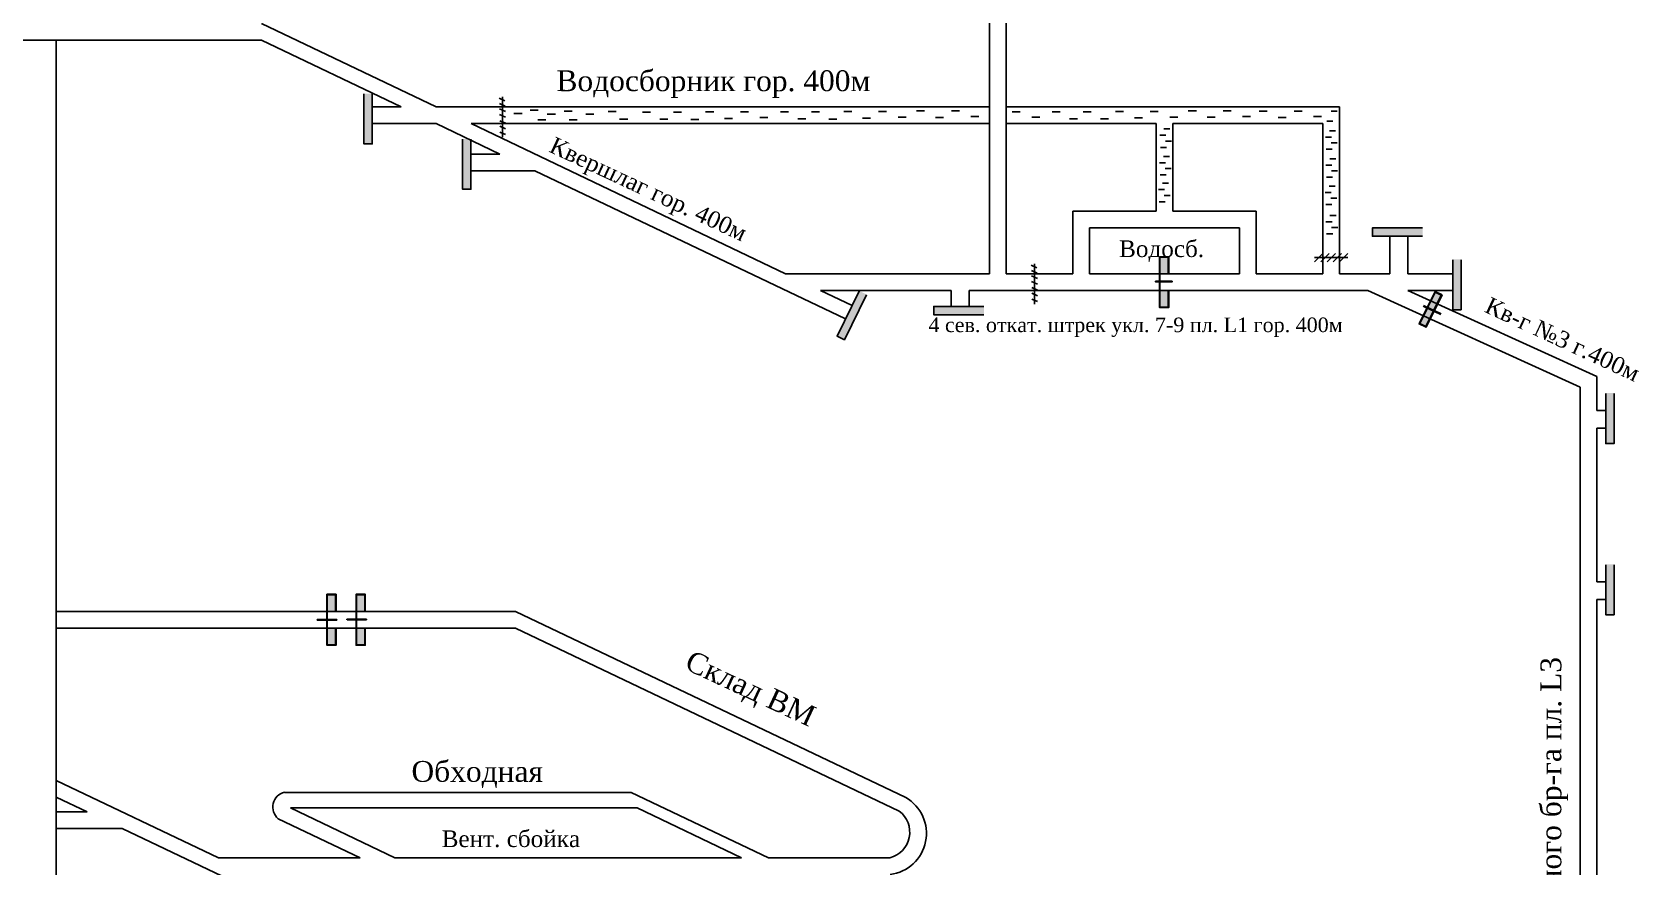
# Model space of a CAD drawing. Header units: millimetres. Extents: x -1215 to 290, y -426 to 439.
# Drawn here: x -432.4 to -49.3, y -121.2 to 78.9 of the extents above; entities that cross this region are included whole.
import ezdxf

# ---------------------------------------------------------------- set-up
doc = ezdxf.new("R2010")
doc.units = ezdxf.units.MM
doc.layers.add('Двери', color=7, linetype='Continuous')
doc.layers.add('Перемычки', color=7, linetype='Continuous')
doc.styles.get("Standard").update_dxf_attribs({"font": 'TIMES.TTF', "height": 10})

msp = doc.modelspace()

# ---------------------------------------------------------------- hatches: boundary and pattern name
h = msp.add_hatch(color=256)
h.paths.add_polyline_path([(-158.74, 19.08), (-161.66, 19.08), (-161.66, 18.91), (-158.74, 18.91)])
h.paths.add_polyline_path([(-161.76, 19.08), (-162.7, 19.08), (-162.7, 18.91), (-161.76, 18.91)])
h = msp.add_hatch(color=256)
h.paths.add_polyline_path([(-93.95, 15.79), (-95.63, 16.62), (-99.46, 8.84), (-97.77, 8.02)])
h.paths.add_polyline_path([(-94.12, 15.74), (-95.57, 16.45), (-99.29, 8.9), (-97.83, 8.18)], flags=16)
for points in [[(-98.41, 13.23), (-98.47, 13.09), (-96.36, 12.11), (-96.3, 12.24)], [(-94.23, 11.12), (-94.17, 11.25), (-96.21, 12.2), (-96.27, 12.07)]]:
    msp.add_hatch(color=256).paths.add_polyline_path(points)
at = {"layer": 'Двери'}
h = msp.add_hatch(color=256, dxfattribs=at)
h.paths.add_polyline_path([(-159.56, 20.86), (-159.56, 24.96), (-161.76, 24.96), (-161.76, 20.86), (-161.66, 20.86), (-161.66, 24.86), (-159.66, 24.86), (-159.66, 20.86)])
h.paths.add_polyline_path([(-161.66, 16.86), (-161.66, 20.86), (-161.76, 20.86), (-161.76, 16.86)])
h.paths.add_polyline_path([(-159.56, 12.76), (-159.56, 16.86), (-159.66, 16.86), (-159.66, 12.86), (-161.66, 12.86), (-161.66, 16.86), (-161.76, 16.86), (-161.76, 12.76)])
h = msp.add_hatch(color=3, dxfattribs=at)
h.paths.add_polyline_path([(-159.66, 24.86), (-161.66, 24.86), (-161.66, 20.86), (-159.66, 20.86)])
h.paths.add_polyline_path([(-161.66, 12.86), (-159.66, 12.86), (-159.66, 16.86), (-161.66, 16.86)])
h = msp.add_hatch(color=256, dxfattribs=at)
h.paths.add_polyline_path([(-359.41, -60.15), (-359.41, -56.05), (-361.61, -56.05), (-361.61, -60.15), (-361.51, -60.15), (-361.51, -56.15), (-359.51, -56.15), (-359.51, -60.15)])
h.paths.add_polyline_path([(-361.51, -64.15), (-361.51, -60.15), (-361.61, -60.15), (-361.61, -64.15)])
h.paths.add_polyline_path([(-359.41, -68.25), (-359.41, -64.15), (-359.51, -64.15), (-359.51, -68.15), (-361.51, -68.15), (-361.51, -64.15), (-361.61, -64.15), (-361.61, -68.25)])
h = msp.add_hatch(color=3, dxfattribs=at)
h.paths.add_polyline_path([(-359.51, -56.15), (-361.51, -56.15), (-361.51, -60.15), (-359.51, -60.15)])
h.paths.add_polyline_path([(-361.51, -68.15), (-359.51, -68.15), (-359.51, -64.15), (-361.51, -64.15)])
h = msp.add_hatch(color=256, dxfattribs=at)
h.paths.add_polyline_path([(-352.39, -60.15), (-352.39, -56.05), (-354.59, -56.05), (-354.59, -60.15), (-354.49, -60.15), (-354.49, -56.15), (-352.49, -56.15), (-352.49, -60.15)])
h.paths.add_polyline_path([(-354.49, -64.15), (-354.49, -60.15), (-354.59, -60.15), (-354.59, -64.15)])
h.paths.add_polyline_path([(-352.39, -68.25), (-352.39, -64.15), (-352.49, -64.15), (-352.49, -68.15), (-354.49, -68.15), (-354.49, -64.15), (-354.59, -64.15), (-354.59, -68.25)])
h = msp.add_hatch(color=3, dxfattribs=at)
h.paths.add_polyline_path([(-352.49, -56.15), (-354.49, -56.15), (-354.49, -60.15), (-352.49, -60.15)])
h.paths.add_polyline_path([(-354.49, -68.15), (-352.49, -68.15), (-352.49, -64.15), (-354.49, -64.15)])
at = {"layer": 'Перемычки'}
h = msp.add_hatch(color=256, dxfattribs=at)
h.paths.add_polyline_path([(-350.64, 51.91), (-350.64, 56.01), (-350.74, 56.01), (-350.74, 52.01), (-352.74, 52.01), (-352.74, 56.01), (-352.84, 56.01), (-352.84, 51.91)])
h.paths.add_polyline_path([(-350.74, 56.01), (-350.64, 56.01), (-350.64, 64.11), (-352.84, 64.11), (-352.84, 56.01), (-352.74, 56.01), (-352.74, 64.01), (-350.74, 64.01)])
h = msp.add_hatch(color=3, dxfattribs=at)
h.paths.add_polyline_path([(-352.74, 52.01), (-350.74, 52.01), (-350.74, 56.01), (-352.74, 56.01)])
h.paths.add_polyline_path([(-350.74, 60.01), (-352.74, 60.01), (-352.74, 56.01), (-350.74, 56.01)])
h.paths.add_polyline_path([(-350.74, 60.01), (-350.74, 64.01), (-352.74, 64.01), (-352.74, 60.01)])
h = msp.add_hatch(color=256, dxfattribs=at)
h.paths.add_polyline_path([(-326.96, 41.03), (-326.96, 45.13), (-327.06, 45.13), (-327.06, 41.13), (-329.06, 41.13), (-329.06, 45.13), (-329.16, 45.13), (-329.16, 41.03)])
h.paths.add_polyline_path([(-327.06, 45.13), (-326.96, 45.13), (-326.96, 53.23), (-329.16, 53.23), (-329.16, 45.13), (-329.06, 45.13), (-329.06, 53.13), (-327.06, 53.13)])
h = msp.add_hatch(color=3, dxfattribs=at)
h.paths.add_polyline_path([(-329.06, 41.13), (-327.06, 41.13), (-327.06, 45.13), (-329.06, 45.13)])
h.paths.add_polyline_path([(-327.06, 49.13), (-329.06, 49.13), (-329.06, 45.13), (-327.06, 45.13)])
h.paths.add_polyline_path([(-327.06, 49.13), (-327.06, 53.13), (-329.06, 53.13), (-329.06, 49.13)])
h = msp.add_hatch(color=256, dxfattribs=at)
h.paths.add_polyline_path([(-110.77, 29.78), (-106.67, 29.78), (-106.67, 29.88), (-110.67, 29.88), (-110.67, 31.88), (-106.67, 31.88), (-106.67, 31.98), (-110.77, 31.98)])
h.paths.add_polyline_path([(-106.67, 29.88), (-106.67, 29.78), (-98.57, 29.77), (-98.57, 31.97), (-106.67, 31.98), (-106.67, 31.88), (-98.67, 31.87), (-98.67, 29.87)])
h = msp.add_hatch(color=3, dxfattribs=at)
h.paths.add_polyline_path([(-110.67, 31.88), (-110.67, 29.88), (-106.67, 29.88), (-106.67, 31.88)])
h.paths.add_polyline_path([(-102.67, 29.87), (-102.67, 31.87), (-106.67, 31.88), (-106.67, 29.88)])
h.paths.add_polyline_path([(-102.67, 29.87), (-98.67, 29.87), (-98.67, 31.87), (-102.67, 31.87)])
h = msp.add_hatch(color=256, dxfattribs=at)
h.paths.add_polyline_path([(-89.26, 12.14), (-89.26, 16.24), (-89.36, 16.24), (-89.36, 12.24), (-91.36, 12.24), (-91.36, 16.24), (-91.46, 16.24), (-91.46, 12.14)])
h.paths.add_polyline_path([(-89.36, 16.24), (-89.26, 16.24), (-89.26, 24.34), (-91.46, 24.34), (-91.46, 16.24), (-91.36, 16.24), (-91.36, 24.24), (-89.36, 24.24)])
h = msp.add_hatch(color=3, dxfattribs=at)
h.paths.add_polyline_path([(-91.36, 12.24), (-89.36, 12.24), (-89.36, 16.24), (-91.36, 16.24)])
h.paths.add_polyline_path([(-89.36, 20.24), (-91.36, 20.24), (-91.36, 16.24), (-89.36, 16.24)])
h.paths.add_polyline_path([(-89.36, 20.24), (-89.36, 24.24), (-91.36, 24.24), (-91.36, 20.24)])
h = msp.add_hatch(color=256, dxfattribs=at)
h.paths.add_polyline_path([(-237.33, 4.91), (-235.53, 8.59), (-235.62, 8.63), (-237.38, 5.04), (-239.17, 5.92), (-237.41, 9.51), (-237.5, 9.56), (-239.31, 5.87)])
h.paths.add_polyline_path([(-235.62, 8.63), (-235.53, 8.59), (-231.96, 15.86), (-233.94, 16.83), (-237.5, 9.56), (-237.41, 9.51), (-233.89, 16.69), (-232.09, 15.81)])
h = msp.add_hatch(color=3, dxfattribs=at)
h.paths.add_polyline_path([(-239.17, 5.92), (-237.38, 5.04), (-235.62, 8.63), (-237.41, 9.51)])
h.paths.add_polyline_path([(-233.86, 12.22), (-235.65, 13.1), (-237.41, 9.51), (-235.62, 8.63)])
h.paths.add_polyline_path([(-233.86, 12.22), (-232.09, 15.81), (-233.89, 16.69), (-235.65, 13.1)])
msp.add_hatch(color=3, dxfattribs=at).paths.add_polyline_path([(-99.29, 8.9), (-97.83, 8.18), (-94.12, 15.74), (-95.57, 16.45)])
h = msp.add_hatch(color=256, dxfattribs=at)
h.paths.add_polyline_path([(-216.06, 10.95), (-211.96, 10.94), (-211.96, 11.04), (-215.96, 11.05), (-215.96, 13.05), (-211.96, 13.04), (-211.96, 13.14), (-216.06, 13.15)])
h.paths.add_polyline_path([(-211.96, 11.04), (-211.96, 10.94), (-203.86, 10.93), (-203.86, 13.13), (-211.96, 13.14), (-211.96, 13.04), (-203.96, 13.03), (-203.96, 11.03)])
h = msp.add_hatch(color=3, dxfattribs=at)
h.paths.add_polyline_path([(-215.96, 13.05), (-215.96, 11.05), (-211.96, 11.04), (-211.96, 13.04)])
h.paths.add_polyline_path([(-207.96, 11.04), (-207.96, 13.04), (-211.96, 13.04), (-211.96, 11.04)])
h.paths.add_polyline_path([(-207.96, 11.04), (-203.96, 11.03), (-203.96, 13.03), (-207.96, 13.04)])
h = msp.add_hatch(color=256, dxfattribs=at)
h.paths.add_polyline_path([(-52.55, -19.98), (-52.55, -15.88), (-52.65, -15.88), (-52.65, -19.88), (-54.65, -19.88), (-54.65, -15.88), (-54.75, -15.88), (-54.75, -19.98)])
h.paths.add_polyline_path([(-52.65, -15.88), (-52.55, -15.88), (-52.55, -7.78), (-54.75, -7.78), (-54.75, -15.88), (-54.65, -15.88), (-54.65, -7.88), (-52.65, -7.88)])
h = msp.add_hatch(color=3, dxfattribs=at)
h.paths.add_polyline_path([(-54.65, -19.88), (-52.65, -19.88), (-52.65, -15.88), (-54.65, -15.88)])
h.paths.add_polyline_path([(-52.65, -11.88), (-54.65, -11.88), (-54.65, -15.88), (-52.65, -15.88)])
h.paths.add_polyline_path([(-52.65, -11.88), (-52.65, -7.88), (-54.65, -7.88), (-54.65, -11.88)])
h = msp.add_hatch(color=256, dxfattribs=at)
h.paths.add_polyline_path([(-52.55, -61.06), (-52.55, -56.96), (-52.65, -56.96), (-52.65, -60.96), (-54.65, -60.96), (-54.65, -56.96), (-54.75, -56.96), (-54.75, -61.06)])
h.paths.add_polyline_path([(-52.65, -56.96), (-52.55, -56.96), (-52.55, -48.86), (-54.75, -48.86), (-54.75, -56.96), (-54.65, -56.96), (-54.65, -48.96), (-52.65, -48.96)])
h = msp.add_hatch(color=3, dxfattribs=at)
h.paths.add_polyline_path([(-54.65, -60.96), (-52.65, -60.96), (-52.65, -56.96), (-54.65, -56.96)])
h.paths.add_polyline_path([(-52.65, -52.96), (-54.65, -52.96), (-54.65, -56.96), (-52.65, -56.96)])
h.paths.add_polyline_path([(-52.65, -52.96), (-52.65, -48.96), (-54.65, -48.96), (-54.65, -52.96)])

# ---------------------------------------------------------------- linework, layer by layer
for p, q in [((-202.56, 20.89), (-202.56, 184.03)), ((-198.56, 20.89), (-198.56, 183.2)), ((-377.34, 80.89), (-335.41, 60.89)), ((-377.34, 76.89), (-544.56, 76.89)), ((-426.56, 76.89), (-426.56, -132.09)), ((-377.34, 76.89), (-343.79, 60.89)), ((-320.26, 62.96), (-318.86, 62.35)), ((-320.19, 61.69), (-318.79, 61.08)), ((-319.49, 63.31), (-319.49, 53.67)), ((-343.79, 60.89), (-350.67, 60.89)), ((-202.56, 60.89), (-335.41, 60.89)), ((-320.16, 59.07), (-318.77, 58.46)), ((-320.14, 60.41), (-318.75, 59.8)), ((-320.09, 57.6), (-318.7, 56.99)), ((-316.7, 59.35), (-314.77, 59.35)), ((-312.82, 60.1), (-310.89, 60.1)), ((-311, 57.8), (-309.07, 57.8)), ((-308.7, 59.14), (-306.77, 59.14)), ((-304.68, 59.91), (-302.75, 59.91)), ((-303.43, 57.8), (-301.51, 57.8)), ((-299.48, 59.14), (-297.56, 59.14)), ((-294.12, 59.81), (-292.19, 59.81)), ((-291.34, 57.99), (-289.41, 57.99)), ((-285.88, 59.61), (-283.95, 59.61)), ((-281.7, 57.98), (-279.77, 57.98)), ((-278.44, 59.66), (-276.52, 59.66)), ((-274.28, 57.92), (-272.35, 57.92)), ((-270.7, 59.7), (-268.77, 59.7)), ((-266.16, 58.15), (-264.23, 58.15)), ((-262.34, 59.7), (-260.42, 59.7)), ((-257.66, 58.39), (-255.74, 58.39)), ((-252.75, 59.69), (-250.82, 59.69)), ((-248.57, 58.06), (-246.64, 58.06)), ((-245.31, 59.74), (-243.38, 59.74)), ((-241.14, 57.99), (-239.22, 57.99)), ((-237.56, 59.78), (-235.64, 59.78)), ((-233.03, 58.23), (-231.1, 58.23)), ((-229.21, 59.78), (-227.28, 59.78)), ((-224.53, 58.47), (-222.6, 58.47)), ((-220.08, 59.94), (-218.15, 59.94)), ((-215.54, 58.39), (-213.62, 58.39)), ((-211.72, 59.94), (-209.8, 59.94)), ((-207.04, 58.62), (-205.12, 58.62)), ((-118.56, 60.89), (-198.56, 60.89)), ((-197.11, 59.72), (-195.19, 59.72)), ((-192.43, 58.41), (-190.51, 58.41)), ((-187.52, 59.7), (-185.59, 59.7)), ((-183.34, 58.08), (-181.41, 58.08)), ((-180.08, 59.75), (-178.16, 59.75)), ((-175.92, 58.01), (-173.99, 58.01)), ((-172.34, 59.8), (-170.41, 59.8)), ((-167.8, 58.25), (-165.87, 58.25)), ((-163.98, 59.8), (-162.06, 59.8)), ((-159.3, 58.48), (-157.38, 58.48)), ((-154.85, 59.96), (-152.92, 59.96)), ((-150.31, 58.41), (-148.39, 58.41)), ((-146.5, 59.96), (-144.57, 59.96)), ((-141.82, 58.64), (-139.89, 58.64)), ((-137.81, 59.89), (-135.89, 59.89)), ((-133.28, 58.34), (-131.35, 58.34)), ((-129.46, 59.89), (-127.53, 59.89)), ((-124.78, 58.58), (-122.85, 58.58)), ((-121.62, 57.52), (-120.16, 57.52)), ((-120.56, 59.89), (-119.1, 59.89)), ((-118.56, 20.89), (-118.56, 60.89)), ((-335.41, 56.89), (-350.74, 56.89)), ((-335.41, 56.89), (-320.12, 49.6)), ((-202.56, 56.89), (-327.02, 56.89)), ((-327.02, 56.89), (-251.54, 20.89)), ((-320.11, 56.26), (-318.71, 55.65)), ((-320.11, 54.86), (-318.71, 54.25)), ((-162.56, 56.89), (-198.56, 56.89)), ((-162.56, 35.89), (-162.56, 56.89)), ((-161.7, 54.11), (-160.24, 54.11)), ((-160.75, 55.62), (-159.29, 55.62)), ((-122.56, 56.89), (-158.56, 56.89)), ((-158.56, 35.89), (-158.56, 56.89)), ((-122.56, 20.89), (-122.56, 56.89)), ((-121.95, 53.68), (-120.49, 53.68)), ((-120.99, 55.19), (-119.53, 55.19)), ((-161.55, 51.18), (-160.09, 51.18)), ((-160.34, 52.71), (-158.88, 52.71)), ((-121.8, 50.75), (-120.34, 50.75)), ((-120.59, 52.28), (-119.13, 52.28)), ((-320.12, 49.6), (-326.99, 49.6)), ((-161.76, 47.51), (-160.3, 47.51)), ((-160.81, 49.02), (-159.35, 49.02)), ((-160.4, 46.11), (-158.94, 46.11)), ((-121.85, 46.95), (-120.39, 46.95)), ((-120.9, 48.46), (-119.43, 48.46)), ((-311.73, 45.6), (-327.06, 45.6)), ((-311.73, 45.6), (-237.16, 10.03)), ((-161.61, 44.58), (-160.15, 44.58)), ((-161.06, 42.59), (-159.6, 42.59)), ((-121.7, 44.02), (-120.24, 44.02)), ((-120.49, 45.55), (-119.03, 45.55)), ((-162.01, 41.08), (-160.55, 41.08)), ((-160.65, 39.68), (-159.19, 39.68)), ((-121.99, 40.4), (-120.53, 40.4)), ((-121.04, 41.9), (-119.58, 41.9)), ((-120.63, 39), (-119.17, 39)), ((-182.56, 20.89), (-182.56, 35.89)), ((-162.56, 35.89), (-182.56, 35.89)), ((-161.87, 38.15), (-160.4, 38.15)), ((-138.56, 35.89), (-158.56, 35.89)), ((-138.56, 20.89), (-138.56, 35.89)), ((-121.84, 37.47), (-120.38, 37.47)), ((-120.86, 34.86), (-119.4, 34.86)), ((-178.56, 20.89), (-178.56, 31.89)), ((-142.56, 31.89), (-178.56, 31.89)), ((-142.56, 20.89), (-142.56, 31.89)), ((-121.81, 33.36), (-120.35, 33.36)), ((-120.45, 31.95), (-118.99, 31.95)), ((-121.67, 30.43), (-120.2, 30.43)), ((-106.5, 29.88), (-106.5, 20.89)), ((-102.13, 29.87), (-102.13, 20.89)), ((-191.8, 23.26), (-191.8, 13.61)), ((-202.56, 20.89), (-251.54, 20.89)), ((-182.56, 20.89), (-198.56, 20.89)), ((-192.57, 22.91), (-191.18, 22.3)), ((-192.5, 21.63), (-191.11, 21.02)), ((-192.46, 20.36), (-191.06, 19.75)), ((-142.56, 20.89), (-178.56, 20.89)), ((-122.56, 20.89), (-138.56, 20.89)), ((-106.5, 20.89), (-118.56, 20.89)), ((-91.36, 20.89), (-102.13, 20.89)), ((-243.15, 16.89), (-235.57, 13.28)), ((-211.79, 16.89), (-243.15, 16.89)), ((-211.79, 16.89), (-211.79, 13.04)), ((-111.77, 16.89), (-207.43, 16.89)), ((-207.43, 16.89), (-207.43, 13.04)), ((-192.48, 19.02), (-191.08, 18.41)), ((-192.42, 16.2), (-191.03, 15.59)), ((-192.41, 17.54), (-191.01, 16.93)), ((-111.77, 16.89), (-60.81, -6.36)), ((-102.13, 16.89), (-56.81, -3.79)), ((-91.36, 16.89), (-102.13, 16.89)), ((-192.42, 14.81), (-191.03, 14.2)), ((-56.81, -11.94), (-56.81, -3.79)), ((-60.81, -48.63), (-60.81, -6.36)), ((-54.65, -11.94), (-56.81, -11.94)), ((-54.65, -16.21), (-56.81, -16.21)), ((-56.81, -53.02), (-56.81, -16.21)), ((-60.81, -70.07), (-60.81, -48.62)), ((-54.65, -53.02), (-56.81, -53.02)), ((-56.81, -71.98), (-56.81, -57.29)), ((-54.65, -57.29), (-56.81, -57.29)), ((-426.56, -60.15), (-316.3, -60.15)), ((-316.3, -60.15), (-222.69, -104.8)), ((-426.56, -64.15), (-316.3, -64.15)), ((-316.3, -64.15), (-224.24, -108.06)), ((-60.81, -246.64), (-60.81, -70.07)), ((-56.81, -140.24), (-56.81, -71.98)), ((-426.56, -100.68), (-387.64, -119.24)), ((-426.56, -104.68), (-419.16, -108.21)), ((-371.77, -103.56), (-288.55, -103.57)), ((-288.55, -103.57), (-255.65, -119.26)), ((-426.56, -108.2), (-419.16, -108.21)), ((-373.3, -109.88), (-353.66, -119.24)), ((-370.32, -107.3), (-287.15, -107.31)), ((-370.32, -107.3), (-345.27, -119.24)), ((-287.15, -107.31), (-262.1, -119.26)), ((-426.56, -112.2), (-410.77, -112.21)), ((-410.77, -112.21), (-381.71, -126.07)), ((-387.64, -119.24), (-376.74, -119.24)), ((-387.64, -119.24), (-353.66, -119.24)), ((-345.27, -119.24), (-262.1, -119.26)), ((-345.27, -119.24), (-295.08, -119.25)), ((-255.65, -119.26), (-226.51, -119.26))]:
    msp.add_line(p, q)
at = {"color": 7}
for points in [[(-124.56, 23.73), (-122.56, 25.73)], [(-124.56, 24.73), (-116.56, 24.73)], [(-123.06, 23.73), (-121.06, 25.73)], [(-121.56, 23.73), (-119.56, 25.73)], [(-120.06, 23.73), (-118.06, 25.73)], [(-118.56, 23.73), (-116.56, 25.73)]]:
    msp.add_lwpolyline(points, dxfattribs=at)
for points in [[(-162.7, 19.08), (-158.74, 19.08), (-158.74, 18.91), (-162.7, 18.91)], [(-93.95, 15.79), (-97.77, 8.02), (-99.46, 8.84), (-95.63, 16.62)], [(-94.12, 15.74), (-97.83, 8.18), (-99.29, 8.9), (-95.57, 16.45)]]:
    msp.add_lwpolyline(points, close=True)
for centre, radius, start, end in [((-370.95, -107.1), 3.64, 102.9257, 229.8042), ((-227.62, -113.41), 9.92, 276.9744, 60.1655), ((-228.04, -113.12), 6.33, 284.0329, 53.0522)]:
    msp.add_arc(centre, radius, start, end)
at = {"layer": 'Двери'}
for p, q in [((-98.46, 13.09), (-94.23, 11.12)), ((-98.41, 13.23), (-94.17, 11.25)), ((-363.93, -62.09), (-359.25, -62.09)), ((-363.93, -62.09), (-363.93, -62.23)), ((-363.93, -62.23), (-359.25, -62.23)), ((-359.25, -62.09), (-359.25, -62.23)), ((-356.79, -62.02), (-356.79, -62.17)), ((-356.79, -62.02), (-352.11, -62.02)), ((-356.78, -62.17), (-352.11, -62.17)), ((-352.11, -62.02), (-352.11, -62.17))]:
    msp.add_line(p, q, dxfattribs=at)
for points in [[(-159.56, 16.86), (-159.56, 12.76), (-161.76, 12.76), (-161.76, 24.96), (-159.56, 24.96), (-159.56, 20.86)], [(-159.66, 16.86), (-159.66, 12.86), (-161.66, 12.86), (-161.66, 24.86), (-159.66, 24.86), (-159.66, 20.86)], [(-359.41, -64.15), (-359.41, -68.25), (-361.61, -68.25), (-361.61, -56.05), (-359.41, -56.05), (-359.41, -60.15)], [(-359.51, -64.15), (-359.51, -68.15), (-361.51, -68.15), (-361.51, -56.15), (-359.51, -56.15), (-359.51, -60.15)], [(-352.39, -64.15), (-352.39, -68.25), (-354.59, -68.25), (-354.59, -56.05), (-352.39, -56.05), (-352.39, -60.15)], [(-352.49, -64.15), (-352.49, -68.15), (-354.49, -68.15), (-354.49, -56.15), (-352.49, -56.15), (-352.49, -60.15)]]:
    msp.add_lwpolyline(points, dxfattribs=at)
at = {"layer": 'Перемычки'}
for points in [[(-350.74, 64.01), (-350.74, 52.01), (-352.74, 52.01), (-352.74, 64.01)], [(-327.06, 53.13), (-327.06, 41.13), (-329.06, 41.13), (-329.06, 53.13)], [(-98.67, 29.87), (-110.67, 29.88), (-110.67, 31.88), (-98.67, 31.87)], [(-89.36, 24.24), (-89.36, 12.24), (-91.36, 12.24), (-91.36, 24.24)], [(-232.09, 15.81), (-237.38, 5.04), (-239.17, 5.92), (-233.89, 16.69)], [(-203.96, 11.03), (-215.96, 11.05), (-215.96, 13.05), (-203.96, 13.03)], [(-52.65, -7.88), (-52.65, -19.88), (-54.65, -19.88), (-54.65, -7.88)], [(-52.65, -48.96), (-52.65, -60.96), (-54.65, -60.96), (-54.65, -48.96)]]:
    msp.add_lwpolyline(points, dxfattribs=at)

# ---------------------------------------------------------------- texts
for s, height, p in [('Водосборник гор. 400м', 5, (-306.51, 64.68)), ('Водосб.', 4, (-171.47, 24.87)), ('4 сев. откат. штрек укл. 7-9 пл. L1 гор. 400м', 3.5, (-217.22, 6.86)), ('Обходная', 5, (-341.31, -101.04))]:
    msp.add_text(s, height=height).set_placement(p)
for s, height, rotation, p in [('Квершлаг гор. 400м', 4, 335, (-308.55, 50.24)), ('Кв-г №3 г.400м', 4, 335, (-84.01, 11.81)), ('Склад ВМ', 5, 335, (-276.05, -73.81)), ('Мех. ходок южного бр-га пл. L3', 5, 90, (-65.33, -175.32))]:
    msp.add_text(s, height=height, rotation=rotation).set_placement(p)
at = {"color": 7}
msp.add_text('Вент. сбойка', height=4, dxfattribs=at).set_placement((-334.06, -116.69))

doc.saveas('drawing.dxf')
